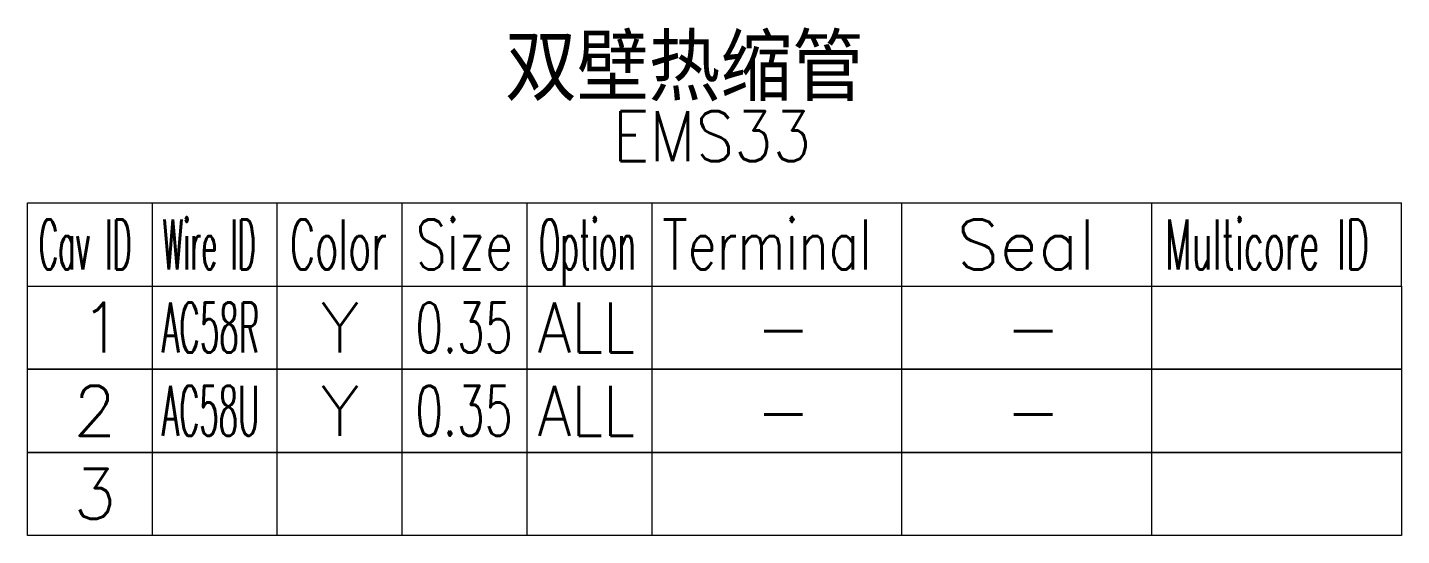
# Model space of a CAD drawing. Header units: inches. Extents: x 47316 to 59086, y 3141 to 11743.
# Drawn here: x 51254.8 to 51337.3, y 10960.3 to 10990.8 of the extents above; entities that cross this region are included whole.
import ezdxf

# ---------------------------------------------------------------- set-up
doc = ezdxf.new("R2010")
doc.units = ezdxf.units.IN
doc.header["$MEASUREMENT"] = 0
doc.styles.get("Standard").update_dxf_attribs({"font": ''})
doc.styles.add('样式 100', font='SimSun.ttf', dxfattribs={"width": 0.7, "height": 3.5})
doc.styles.get('Standard').set_extended_font_data('SimSun')

msp = doc.modelspace()

# ---------------------------------------------------------------- linework, layer by layer
at = {"color": 102, "linetype": 'Continuous', "lineweight": 15}
for p, q in [((51254.82, 10980.298), (51337.32, 10980.298)), ((51254.82, 10975.298), (51254.82, 10980.298)), ((51254.82, 10975.298), (51337.32, 10975.298)), ((51262.32, 10970.298), (51262.32, 10975.298)), ((51269.82, 10970.298), (51269.82, 10975.298)), ((51277.32, 10970.298), (51277.32, 10975.298)), ((51284.82, 10970.298), (51284.82, 10975.298)), ((51292.32, 10970.298), (51292.32, 10975.298)), ((51307.32, 10970.298), (51307.32, 10975.298)), ((51322.32, 10970.298), (51322.32, 10975.298)), ((51262.32, 10965.298), (51262.32, 10970.298)), ((51269.82, 10965.298), (51269.82, 10970.298)), ((51277.32, 10965.298), (51277.32, 10970.298)), ((51284.82, 10965.298), (51284.82, 10970.298)), ((51292.32, 10965.298), (51292.32, 10970.298)), ((51307.32, 10965.298), (51307.32, 10970.298)), ((51322.32, 10965.298), (51322.32, 10970.298)), ((51262.32, 10960.298), (51262.32, 10965.298)), ((51269.82, 10960.298), (51269.82, 10965.298)), ((51277.32, 10960.298), (51277.32, 10965.298)), ((51284.82, 10960.298), (51284.82, 10965.298)), ((51292.32, 10960.298), (51292.32, 10965.298)), ((51307.32, 10960.298), (51307.32, 10965.298)), ((51322.32, 10960.298), (51322.32, 10965.298))]:
    msp.add_line(p, q, dxfattribs=at)
at = {"color": 7, "linetype": 'Continuous', "lineweight": 15}
for p, q in [((51262.32, 10975.298), (51262.32, 10980.298)), ((51269.82, 10975.298), (51269.82, 10980.298)), ((51277.32, 10975.298), (51277.32, 10980.298)), ((51284.82, 10975.298), (51284.82, 10980.298)), ((51292.32, 10975.298), (51292.32, 10980.298)), ((51307.32, 10975.298), (51307.32, 10980.298)), ((51322.32, 10975.298), (51322.32, 10980.298)), ((51337.32, 10975.298), (51337.32, 10980.298))]:
    msp.add_line(p, q, dxfattribs=at)
at = {"color": 102, "linetype": 'Continuous', "lineweight": 15}
for points in [[(51254.82, 10970.298), (51254.82, 10975.298), (51337.32, 10975.298), (51337.32, 10970.298)], [(51254.82, 10965.298), (51254.82, 10970.298), (51337.32, 10970.298), (51337.32, 10965.298)], [(51254.82, 10960.298), (51254.82, 10965.298), (51337.32, 10965.298), (51337.32, 10960.298)]]:
    msp.add_lwpolyline(points, close=True, dxfattribs=at)

# ---------------------------------------------------------------- texts
at = {"color": 0, "lineweight": -3, "width": 0.9}
msp.add_text('双壁热缩管', height=3.51, dxfattribs=at).set_placement((51283.495, 10986.799))
at = {"color": 6, "linetype": 'Continuous', "lineweight": 20, "insert": (51289.963, 10985.798), "char_height": 3, "width": 13.24286, "attachment_point": 1, "style": '样式 100'}
msp.add_mtext('\\Fromans.shx;\\W0.9000000000;\\T1.0000000000;\\o\\lEMS33', dxfattribs=at)
at = {"color": 7, "linetype": 'Continuous', "lineweight": 15, "char_height": 3, "attachment_point": 1, "style": '样式 100'}
for s, insert, width in [('\\Fromans.shx;\\W0.4292452830;\\T1.0000000000;\\o\\lCav ID', (51255.504, 10979.298), 6.5), ('\\Fromans.shx;\\W0.4026548673;\\T1.0000000000;\\o\\lWire ID', (51262.935, 10979.298), 6.5), ('\\Fromans.shx;\\W0.5687500000;\\T1.0000000000;\\o\\lColor', (51270.564, 10979.298), 6.5), ('\\Fromans.shx;\\W0.7222222222;\\T1.0000000000;\\o\\lSize', (51278.13, 10979.298), 6.5), ('\\Fromans.shx;\\W0.4595959596;\\T1.0000000000;\\o\\lOption', (51285.517, 10979.298), 6.5), ('\\Fromans.shx;\\W0.7480916031;\\T1.0000000000;\\o\\lTerminal', (51292.927, 10979.298), 14), ('\\Fromans.shx;\\W1.0000000000;\\T1.0000000000;\\o\\lSeal', (51310.606, 10979.298), 9.28571), ('\\Fromans.shx;\\W0.5185185185;\\T1.0000000000;\\o\\lMulticore ID', (51323.117, 10979.298), 14), ('\\Fromans.shx;\\W1.0000000000;\\T1.0000000000;\\o\\l1', (51257.999, 10974.298), 2.85714), ('\\Fromans.shx;\\W1.0000000000;\\T1.0000000000;\\o\\l2', (51257.57, 10969.298), 2.85714), ('\\Fromans.shx;\\W1.0000000000;\\T1.0000000000;\\o\\l3', (51257.57, 10964.298), 2.85714)]:
    msp.add_mtext(s, dxfattribs=dict(at, insert=insert, width=width))
at = {"color": 21, "linetype": 'Continuous', "lineweight": 15, "char_height": 3, "attachment_point": 1, "style": '样式 100'}
for s, insert, width in [('\\Fromans.shx;\\W0.4550000000;\\T1.0000000000;\\o\\lAC58R', (51262.885, 10974.298), 6.5), ('\\Fromans.shx;\\W0.6500000000;\\T1.0000000000;\\o\\l0.35', (51278.099, 10974.298), 6.5), ('\\Fromans.shx;\\W1.0000000000;\\T1.0000000000;\\o\\l-', (51298.535, 10974.298), 3.71429), ('\\Fromans.shx;\\W0.4504950495;\\T1.0000000000;\\o\\lAC58U', (51262.885, 10969.298), 6.5), ('\\Fromans.shx;\\W0.6500000000;\\T1.0000000000;\\o\\l0.35', (51278.099, 10969.298), 6.5), ('\\Fromans.shx;\\W1.0000000000;\\T1.0000000000;\\o\\l-', (51298.535, 10969.298), 3.71429)]:
    msp.add_mtext(s, dxfattribs=dict(at, insert=insert, width=width))
at = {"color": 140, "linetype": 'Continuous', "lineweight": 15, "char_height": 3, "attachment_point": 1, "style": '样式 100'}
for s, insert, width in [('\\Fromans.shx;\\W1.0000000000;\\T1.0000000000;\\o\\lY', (51272.427, 10974.298), 2.57143), ('\\Fromans.shx;\\W0.8750000000;\\T1.0000000000;\\o\\lALL', (51285.445, 10974.298), 6.5), ('\\Fromans.shx;\\W1.0000000000;\\T1.0000000000;\\o\\l-', (51313.535, 10974.298), 3.71429), ('\\Fromans.shx;\\W1.0000000000;\\T1.0000000000;\\o\\lY', (51272.427, 10969.298), 2.57143), ('\\Fromans.shx;\\W0.8750000000;\\T1.0000000000;\\o\\lALL', (51285.445, 10969.298), 6.5), ('\\Fromans.shx;\\W1.0000000000;\\T1.0000000000;\\o\\l-', (51313.535, 10969.298), 3.71429)]:
    msp.add_mtext(s, dxfattribs=dict(at, insert=insert, width=width))

doc.saveas('drawing.dxf')
